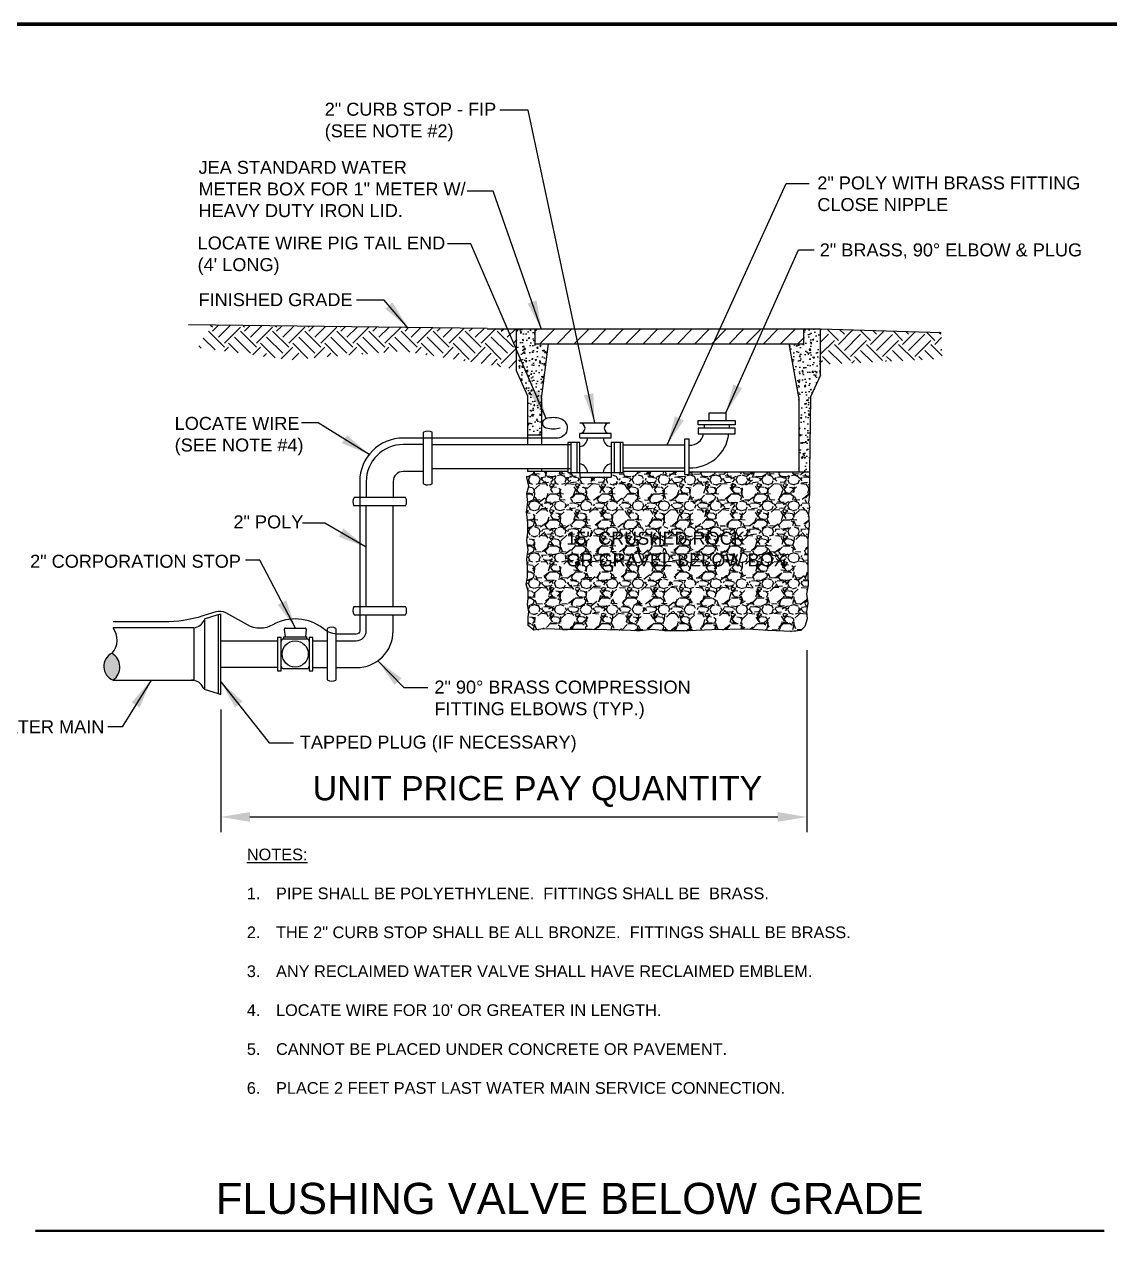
# Paper-space layout 'WS DET' of a CAD drawing. Header units: feet, sheet in inches. Extents: x -12.2 to 22.7, y -7.4 to 15.4.
# Drawn here: x 9.87 to 14.35, y 10.41 to 15.41 of the extents above; entities that cross this region are included whole.
import ezdxf

# ---------------------------------------------------------------- set-up
doc = ezdxf.new("R2010")
doc.units = ezdxf.units.FT
doc.header["$MEASUREMENT"] = 0
doc.layers.add('Border', color=118, linetype='Continuous', lineweight=70)
for name, color, linetype in [('DT-1', 1, 'Continuous'), ('DT-2', 2, 'Continuous'), ('DT-3', 3, 'Continuous'), ('DT-4', 4, 'Continuous'), ('DT-HATCH', 251, 'Continuous'), ('DT-TEXT', 2, 'Continuous'), ('DT-TITLE', 4, 'Continuous'), ('TBLK', 7, 'Continuous')]:
    doc.layers.add(name, color=color, linetype=linetype)
doc.styles.add('1L100', font='arial.ttf', dxfattribs={"height": 0.1})
doc.styles.add('SANSERIF', font='sanss___.ttf')
doc.dimstyles.new('JEA1', dxfattribs={"dimtxt": 0.1, "dimasz": 0.12, "dimexe": 0.0625, "dimexo": 0.0625, "dimgap": 0.05, "dimtad": 1, "dimdec": 1, "dimlfac": 3, "dimdsep": 46, "dimtxsty": '1L100', "dimcen": 0.09, "dimclrd": 256, "dimclre": 256, "dimclrt": 256, "dimadec": 0, "dimazin": 0, "dimtfac": 1, "dimtdec": 1, "dimtofl": 0, "dimtmove": 0, "dimatfit": 3, "dimfxl": 1, "dimtolj": 1, "dimtzin": 0, "dimlwd": -1, "dimlwe": -1, "dimarcsym": 0})
pattern_1 = [(50, (-24.19823982403992, 3.578882680223363), (0.0575687005708516, -0.0050366086904416), [0.0060196462142346, -0.066216108356581]), (355, (-24.19823982403992, 3.578882680223363), (-0.0111364525347134, 0.0603724070667246), [0.0048157169713877, -0.0529728866852648]), (100.4513999999999, (-24.19344243247684, 3.578462963200243), (0.0464322907937871, 0.0553357617241451), [0.0051159119123746, -0.0562750328018836]), (46.1842, (-24.19823982403992, 3.59493507012799), (0.0856588471738021, -0.0132848787731936), [0.009029469321352, -0.0993241625348715]), (96.6356, (-24.19110158750198, 3.5938279924178), (0.0750178508939007, 0.0781845993837886), [0.0076738681093478, -0.084412535718818]), (351.1842000000001, (-24.19823982403992, 3.59493507012799), (0.0750177898615042, 0.0781846579770089), [0.0072235754570816, -0.0794593300278972]), (21, (-24.1902136290876, 3.59092197265183), (0.0479089236871314, -0.0323149770796394), [0.0060196462142346, -0.066216108356581]), (326, (-24.1902136290876, 3.59092197265183), (0.0195289628888933, 0.0582019563122448), [0.0048157169713877, -0.0529728866852648]), (71.4514, (-24.18622122049339, 3.588229055344642), (0.0674379062033979, 0.0258869264466038), [0.0051159119123746, -0.0562750328018837]), (37.50000000000001, (-24.19823982403992, 3.578882680223363), (0.0009759736936849, 0.0267187096927684), [0, -0.0523307910890798, 0, -0.0537755061804961, 0, -0.0531735415590726]), (7.499999999999999, (-24.19823982403992, 3.578882680223363), (0.0211144739352545, 0.0316562529104327), [0, -0.0306600647178351, 0, -0.0511268618462328, 0, -0.0202661422545899]), (327.5, (-24.21613823878357, 3.578882680223363), (0.0428456294263834, -0.0018102979766454), [0, -0.0200654873807821, 0, -0.0626043206280402, 0, -0.083071117756438]), (317.5, (-24.22416443373589, 3.578882680223363), (0.0468076588863453, 0.0080346210389701), [0, -0.0260851335950168, 0, -0.0415756898529805, 0, -0.0589925328994994])]

# ---------------------------------------------------------------- blocks, each defined once
blk = doc.blocks.new('A$Ca8f96253')
at = {"layer": 'Border'}
blk.add_lwpolyline([(32.80263066420471, 11.21233912975516), (32.80263066420469, -11.2123391297552, -0.4142135623731013), (32.60471612263339, -11.4102536713265), (1.497914541571295, -11.41025367132648, -0.4142135623730951), (1.299999999999995, -11.21233912975519), (1.300000000000006, 11.21233912975519, -0.4142135623730963), (1.497914541571306, 11.41025367132648), (32.60471612263341, 11.41025367132645, -0.41421356237309)], format="xyb", close=True, dxfattribs=at)
blk = doc.blocks.new('*D122')
at = {"layer": 'Defpoints', "color": 0, "transparency": 16777216}
for p in [(13.09807535732701, 12.89164936945834), (10.67993311371297, 12.64655664131528), (13.09807535732701, 12.14077531432562)]:
    blk.add_point(p, dxfattribs=at)
at = {"layer": 'DT-TEXT', "transparency": 16777216}
for p, q in [((13.09807535732701, 12.82914936945834), (13.09807535732701, 12.07827531432562)), ((10.67993311371297, 12.58405664131528), (10.67993311371297, 12.07827531432562)), ((10.79993311371297, 12.14077531432562), (12.97807535732701, 12.14077531432562))]:
    blk.add_line(p, q, dxfattribs=at)
for points in [[(10.79993311371297, 12.16077531432562), (10.79993311371297, 12.12077531432562), (10.67993311371297, 12.14077531432562)], [(12.97807535732701, 12.16077531432562), (12.97807535732701, 12.12077531432562), (13.09807535732701, 12.14077531432562)]]:
    blk.add_solid(points, dxfattribs=at)
at = {"layer": 'DT-TEXT', "transparency": 16777216, "insert": (11.98665985004952, 12.24555021200639), "char_height": 0.1, "attachment_point": 5, "style": '1L100'}
blk.add_mtext('\\A1;UNIT PRICE PAY QUANTITY', dxfattribs=at)

psp = doc.layouts.new('WS DET')

# ---------------------------------------------------------------- hatches: boundary and pattern name
at = {"layer": 'DT-HATCH'}
h = psp.add_hatch(dxfattribs=at)
h.set_pattern_fill('EARTH', color=256, scale=0.3745557644412661, angle=45, style=0)
h.set_pattern_definition([(45, (-24.39745679841414, 3.103243520850918), (0, 0.1324254604844652), [0.0936389411103165, -0.0936389411103165]), (45, (-24.42228657225498, 3.128073294691754), (0, 0.1324254604844652), [0.0936389411103165, -0.0936389411103165]), (45, (-24.44711634609581, 3.152903068532589), (0, 0.1324254604844652), [0.0936389411103165, -0.0936389411103165]), (135, (-24.44711634609581, 3.16945625109315), (-0.1324254604844651, 0), [0.0936389411103165, -0.0936389411103165]), (135, (-24.42228657225498, 3.194286024933983), (-0.1324254604844651, 0), [0.0936389411103165, -0.0936389411103165]), (135, (-24.39745679841414, 3.219115798774828), (-0.1324254604844651, 0), [0.0936389411103165, -0.0936389411103165])])
h.paths.add_polyline_path([(10.96605704355223, 14.02610747772812), (11.429938160685, 14.06298286348042), (11.89943061364431, 13.98770336501079), (11.89943061364431, 14.12201936699847), (11.89909066359811, 14.15429333788568), (10.6374745855832, 14.16834110020618), (10.58476081439823, 14.07703062580092)])
h = psp.add_hatch(dxfattribs=at)
h.set_pattern_fill('AR-CONC', color=256, scale=0.0080261949523128, style=0)
h.set_pattern_definition(pattern_1)
h.paths.add_polyline_path([(12.03229922000477, 14.09293069005264), (11.97566669926096, 14.09293069005264), (11.97566669926096, 14.15391955854595), (11.89943061364431, 14.15391955854595), (11.89943061364431, 13.98293290937716), (11.94626135195168, 13.87784930146797), (11.94626135195169, 13.71610660971896), (12.00398295963286, 13.71610660971896), (12.00398295963288, 13.8685787809522)])
h = psp.add_hatch(dxfattribs=at)
h.set_pattern_fill('ANSI31', color=256, scale=0.4013097476156423, style=0)
h.set_pattern_definition([(45, (-24.19823982403992, 3.578882680223363), (-0.0354711054869103, 0.0354711054869103), [])])
h.paths.add_polyline_path([(13.08544628845196, 14.15391955854595), (11.97566669926096, 14.15391955854595), (11.97566669926096, 14.09293069005264), (13.08544628845196, 14.09293069005264)])
h = psp.add_hatch(dxfattribs=at)
h.set_pattern_fill('AR-CONC', color=256, scale=0.0080261949523128, style=0)
h.set_pattern_definition(pattern_1)
h.paths.add_polyline_path([(13.15514785244433, 14.15391955854595), (13.08544628845196, 14.15391955854595), (13.08544628845196, 14.09293069005264), (13.02515443559858, 14.09293069005264), (13.06475363664174, 13.87293512870178), (13.06475363664174, 13.56472352542296), (13.10957011047964, 13.56472352542296), (13.11267346188648, 13.87402421563915), (13.15514785244434, 13.96332934450436)])
h = psp.add_hatch(dxfattribs=at)
h.set_pattern_fill('EARTH', color=256, scale=0.3745557644412661, angle=45, style=0)
h.set_pattern_definition([(45, (-24.19823982403992, 3.578882680223363), (0, 0.1324254604844652), [0.0936389411103165, -0.0936389411103165]), (45, (-24.22306959788075, 3.603712454064199), (0, 0.1324254604844652), [0.0936389411103165, -0.0936389411103165]), (45, (-24.24789937172159, 3.628542227905034), (0, 0.1324254604844652), [0.0936389411103165, -0.0936389411103165]), (135, (-24.24789937172159, 3.645095410465595), (-0.1324254604844651, 0), [0.0936389411103165, -0.0936389411103165]), (135, (-24.22306959788075, 3.66992518430643), (-0.1324254604844651, 0), [0.0936389411103165, -0.0936389411103165]), (135, (-24.19823982403992, 3.694754958147273), (-0.1324254604844651, 0), [0.0936389411103165, -0.0936389411103165])])
h.paths.add_polyline_path([(13.65264222712557, 14.13867234142265), (13.15514785244434, 14.15391955854595), (13.15514785244433, 14.006489431087), (13.65768228507238, 14.03024078868214)])
h = psp.add_hatch(dxfattribs=at)
h.set_pattern_fill('GRAVEL', color=256, scale=0.1070159326975046, style=0)
h.set_pattern_definition([(228.0128, (-24.12118835249771, 3.685898612920871), (-0.8561272723927936, -0.9631435378508921), [0.0143974955213915, -1.425354625000141]), (184.9697, (-24.13081978644049, 3.675197019651115), (1.284191304899195, 0.1070150024087563), [0.0247065543500075, -2.445948131539212]), (132.5104, (-24.15543345096092, 3.673056700997168), (1.070158333690273, -1.177176187914966), [0.0174209096519614, -1.72467219586283]), (267.2737, (-24.19716966471294, 3.646302717822786), (0.1070155065308656, 2.140318685516952), [0.022498815658458, -2.227382322123608]), (292.8337, (-24.19823982403992, 3.623829371956318), (-0.5350807235271173, 1.284190808373107), [0.0220618696052541, -2.184128087366267]), (357.2737, (-24.18967854942412, 3.603496344743787), (-2.140318685516952, 0.1070155065308658), [0.022498815658458, -2.227382322123608]), (37.6942, (-24.16720520355764, 3.602426185416813), (-1.391207911165718, -1.070158300174351), [0.0297535327519545, -2.945597388092977]), (72.2553, (-24.14366169836419, 3.620618893975393), (0.7491126806634899, 2.354350116027647), [0.0280903981419026, -2.78095037919175]), (121.4296, (-24.13510042374839, 3.647372877149766), (-0.8561283427681003, 1.391206593893182), [0.0225750110025386, -2.234928550617773]), (175.2364, (-24.14687217634512, 3.666635745035318), (1.177175360943823, -0.1070150265573519), [0.0257728611034054, -1.262869658987198]), (222.3974, (-24.17255600019251, 3.668776063689264), (-1.284191979052013, -1.177174412321906), [0.0333298982067724, -3.299662383836921]), (138.8141, (-24.09122389134241, 3.645232558495814), (-0.7491118442376945, 0.642095308669897), [0.0113759006616775, -1.126218981223037]), (171.4692, (-24.09978516595822, 3.652723673784636), (1.391206941515451, -0.2140327118952951), [0.0216425811809452, -2.14262067367834]), (225, (-24.12118835249771, 3.655934151765563), (0, -0.1070159658134729), [0.0151343002180138, -0.1362090230099223]), (203.1986, (-24.12867946778654, 3.668776063689264), (0.535079634664609, 0.2140320072194636), [0.0081501194023766, -0.806858931405096]), (291.8014, (-24.13617058307537, 3.665565585708339), (-0.107015923119648, 0.321047827309016), [0.0115259369993194, -0.5647725182056381]), (30.9638, (-24.13188994576747, 3.65486399243859), (0.3210475864458193, 0.2140321311734371), [0.0187201900908417, -0.605284576703536]), (161.5651, (-24.11583755586284, 3.664495426381366), (0.2140319119033804, -0.1070157618168934), [0.0135365523428401, -0.3248775772759594]), (16.38950000000001, (-24.19823982403992, 3.665565585708339), (1.070159562240152, 0.3210470179268844), [0.0189632232739978, -1.877363919842755]), (70.3462, (-24.18004711548134, 3.670916382343216), (-0.4280632221830731, -1.177175488216442), [0.0159090955707437, -1.574997144009715]), (293.1986, (-24.11583755586284, 3.685898612920871), (-0.2140320072194636, 0.535079634664609), [0.0163001317888204, -0.7987089190186524]), (343.6105, (-24.10941659990099, 3.670916382343216), (-1.070159562240152, 0.3210470179268847), [0.0189632232739978, -1.877363919842751]), (339.4440000000001, (-24.19823982403992, 3.599215707435888), (-0.5350798608829508, 0.2140314369483309), [0.0182868825793496, -0.8960576744518606]), (294.7751, (-24.18111727480832, 3.592794751474038), (-0.5350788276123098, 1.177175625863855), [0.0153223272117633, -1.51691264129915]), (66.8014, (-24.11476739653587, 3.578882680223363), (0.2140320072194637, 0.535079634664609), [0.0163001317888204, -0.7987089190186524]), (17.354, (-24.10834644057401, 3.593864910801018), (-1.39120734114309, -0.4280631424441503), [0.0179391878140154, -1.775974777870552]), (69.444, (-24.16720520355764, 3.578882680223363), (-0.2140314369483312, -0.5350798608829507), [0.0091434412896748, -0.9052011157415352]), (101.3098999999999, (-24.12118835249771, 3.578882680223363), (-0.1070156793010703, 0.4280638112907154), [0.0054567424082457, -0.5402195317190496]), (165.9638, (-24.12225851182469, 3.584233476858242), (0.3210478565221151, -0.1070157248042064), [0.0220618696052541, -0.4191760575794907]), (186.0089999999999, (-24.14366169836419, 3.589584273493112), (1.070159300318023, 0.1070158596571873), [0.0204453939418583, -2.024091110813784]), (303.6901, (-24.13188994576747, 3.645232558495814), (-0.1070160755110363, 0.2140318180694774), [0.0154340518454995, -0.3704173513079209]), (353.1572, (-24.12332867115166, 3.632390646572114), (1.819270787953673, -0.2140327213003871), [0.0269459697576355, -2.667646404320805]), (60.94540000000001, (-24.09657468797729, 3.629180168591188), (-0.4280637337007748, -0.749111570037616), [0.0110179323668043, -1.090778514791602]), (90, (-24.09122389134241, 3.638811602533964), (-0.1070159326975046, 0.1070159326975046), [0.0064209559618503, -0.1005949767356543]), (120.2563999999999, (-24.14580201701814, 3.592794751474038), (0.4280631835964396, -0.7491117916981173), [0.0148670814340681, -1.471845770673783]), (48.01279999999999, (-24.15329313230696, 3.605636663397739), (0.8561272723927935, 0.9631435378508925), [0.028794991042783, -1.410957129478749]), (0, (-24.13403026442141, 3.627039849937244), (0.1070159326975046, 0.1070159326975046), [0.0278241425013512, -0.0791917901961534]), (325.3048, (-24.10620612192007, 3.627039849937244), (-1.070158712595241, 0.7491124502463133), [0.0169207171825333, -1.675149716879598]), (254.0546, (-24.09229405066939, 3.617408415994468), (-0.1070159208504536, -0.4280637443438165), [0.0155817338326221, -0.7635060279578085]), (207.6459999999999, (-24.09657468797729, 3.602426185416813), (-2.033302272554001, -1.070160152407039), [0.0253697320849339, -2.511607650029834]), (175.4261, (-24.11904803384377, 3.590654432820093), (-1.391207184815853, 0.107015376338909), [0.0268394889046014, -2.657106512125352])])
h.paths.add_polyline_path([(12.09260174109746, 13.33057135296778), (13.02081531013915, 13.33057135296778), (13.02081531013915, 13.15831901382144), (12.09260174109746, 13.15831901382144)], flags=24)
edge = h.paths.add_edge_path()
edge.add_line((12.16090062444512, 13.54271287588051), (12.16090062444512, 13.56221526067632))
edge.add_line((12.16090062444512, 13.56221526067632), (12.11140982217796, 13.56221526067632))
edge.add_line((12.11140982217796, 13.56221526067632), (12.11140982217796, 13.56581261236043))
edge.add_line((12.11140982217796, 13.56581261236043), (11.96330750095674, 13.56581261236043))
edge.add_arc((11.99996623845051, 13.51571461324052), 0.0620779554306997, 126.1944474741219, 134.9999999994988)
edge.add_line((11.95607049520366, 13.55961035648815), (11.94325637930425, 13.54679624058873))
edge.add_line((11.94325637930425, 13.54679624058873), (11.94299409113954, 13.54076361280054))
edge.add_line((11.94299409113954, 13.54076361280054), (11.95061769970121, 13.504823743867))
edge.add_line((11.95061769970121, 13.504823743867), (11.94299409113954, 13.47541839655773))
edge.add_line((11.94299409113954, 13.47541839655773), (11.94735043888907, 13.43838944068684))
edge.add_line((11.94735043888907, 13.43838944068684), (11.94081591726479, 13.39809322400364))
edge.add_line((11.94081591726479, 13.39809322400364), (11.94735043888907, 13.35561883344586))
edge.add_line((11.94735043888907, 13.35561883344586), (11.94735043888907, 13.3142335298254))
edge.add_line((11.94735043888907, 13.3142335298254), (11.94299409113954, 13.28156092170402))
edge.add_line((11.94299409113954, 13.28156092170402), (11.94843952582644, 13.24235379195829))
edge.add_line((11.94843952582644, 13.2423537919583), (11.94299409113954, 13.20532483608739))
edge.add_line((11.94299409113954, 13.2053248360874), (11.94626135195168, 13.17265222796589))
edge.add_line((11.94626135195168, 13.17265222796589), (11.94626135195168, 13.130177837408))
edge.add_line((11.94626135195168, 13.13017783740801), (11.93972683032741, 13.10077249009874))
edge.add_line((11.93972683032741, 13.10077249009874), (11.94843952582644, 13.07245622972685))
edge.add_line((11.94843952582644, 13.07245622972685), (11.94843952582645, 13.04196179548022))
edge.add_line((11.94843952582645, 13.04196179548022), (11.94517226501431, 13.01582370898302))
edge.add_line((11.94517226501431, 13.01582370898302), (11.9517067866386, 12.98750744861111))
edge.add_line((11.9517067866386, 12.98750744861111), (11.94843952582644, 12.96572570986355))
edge.add_line((11.94843952582644, 12.96572570986354), (11.94843952582645, 12.93087492786742))
edge.add_line((11.94843952582645, 12.93087492786742), (11.97131035151145, 12.9112713629945))
edge.add_line((11.97131035151145, 12.9112713629945), (12.01051748125715, 12.91671679768147))
edge.add_line((12.01051748125715, 12.91671679768147), (12.10417895787184, 12.91344953686931))
edge.add_line((12.10417895787184, 12.91344953686931), (12.21308765160995, 12.91453862380666))
edge.add_line((12.21308765160995, 12.91453862380666), (12.33288721472162, 12.91127136299451))
edge.add_line((12.33288721472162, 12.91127136299451), (12.41239056115065, 12.90800410218235))
edge.add_line((12.41239056115065, 12.90800410218235), (12.45922129945802, 12.91344953686931))
edge.add_line((12.45922129945802, 12.91344953686931), (12.51694290713921, 12.90800410218235))
edge.add_line((12.5169429071392, 12.90800410218235), (12.60842620987919, 12.9090931891197))
edge.add_line((12.60842620987919, 12.9090931891197), (12.70753312118085, 12.91236044993186))
edge.add_line((12.70753312118085, 12.91236044993185), (12.85455985772726, 12.91562771074399))
edge.add_line((12.85455985772726, 12.915627710744), (12.93841955190555, 12.91018227605716))
edge.add_line((12.93841955190555, 12.91018227605716), (13.03534828933245, 12.90582592830755))
edge.add_line((13.03534828933245, 12.90582592830754), (13.07346633214077, 12.91018227605716))
edge.add_line((13.07346633214077, 12.91018227605716), (13.08980263620149, 12.9265185801178))
edge.add_line((13.08980263620149, 12.9265185801178), (13.09960441863792, 12.95810210130186))
edge.add_line((13.09960441863792, 12.95810210130186), (13.09633715782577, 12.98859653554857))
edge.add_line((13.09633715782577, 12.98859653554857), (13.10178259251268, 13.02235823060735))
edge.add_line((13.10178259251268, 13.02235823060736), (13.09742624476315, 13.06156536035305))
edge.add_line((13.09742624476315, 13.06156536035306), (13.10396076638744, 13.09750522928659))
edge.add_line((13.10396076638745, 13.09750522928659), (13.10178259251268, 13.13889053290715))
edge.add_line((13.10178259251268, 13.13889053290715), (13.10178259251268, 13.28591726945345))
edge.add_line((13.10178259251268, 13.28591726945346), (13.10722802719959, 13.34472796407201))
edge.add_line((13.10722802719959, 13.34472796407201), (13.10504985332482, 13.39264778931679))
edge.add_line((13.10504985332482, 13.39264778931679), (13.10940620107434, 13.41878587581393))
edge.add_line((13.10940620107434, 13.41878587581393), (13.10504985332482, 13.43838944068684))
edge.add_line((13.10504985332482, 13.43838944068684), (13.10940620107435, 13.47215113574558))
edge.add_line((13.10940620107435, 13.47215113574558), (13.10957011047963, 13.56472352542295))
edge.add_line((13.10957011047963, 13.56472352542296), (12.61278255762872, 13.56472352542296))
edge.add_line((12.61278255762872, 13.56472352542296), (12.61278255762872, 13.55274356911182))
edge.add_line((12.61278255762872, 13.55274356911182), (12.59317899275586, 13.55274356911182))
edge.add_line((12.59317899275586, 13.55274356911182), (12.59317899275587, 13.56581261236043))
edge.add_line((12.59317899275587, 13.56581261236043), (12.34008287175376, 13.56581261236043))
edge.add_line((12.34008287175376, 13.56581261236043), (12.34008287175376, 13.56221526067632))
edge.add_line((12.34008287175376, 13.56221526067632), (12.29059206948661, 13.56221526067632))
edge.add_line((12.29059206948661, 13.56221526067632), (12.29059206948661, 13.54271287588052))
edge.add_line((12.29059206948661, 13.54271287588051), (12.16090062444512, 13.54271287588051))
psp.add_hatch(color=256, dxfattribs=at).paths.add_polyline_path([(10.230991430295, 12.8162021357603, 0.6404325741531675), (10.23568036441015, 12.70457630453654, 0.5358696788728543)])

# ---------------------------------------------------------------- linework, layer by layer
at = {"layer": 'DT-1'}
for p, q in [((12.1609006244451, 13.76678792952803), (12.28462763011299, 13.76678792952803)), ((12.64981151349966, 13.7585810002767), (12.64981151349966, 13.77600639127481)), ((12.64981151349966, 13.77600639127481), (12.80228368473297, 13.77600639127481)), ((12.80228368473297, 13.7585810002767), (12.64981151349966, 13.7585810002767)), ((12.67486051305942, 13.7585810002767), (12.67486051305942, 13.74442287009087)), ((12.77723468517321, 13.7585810002767), (12.77723468517321, 13.74442287009087)), ((12.80228368473297, 13.77600639127481), (12.80228368473297, 13.7585810002767)), ((11.51711908866863, 13.51487795931117), (11.51711908866863, 13.72783413302225)), ((11.55190184414264, 13.51529855216678), (11.55190184414264, 13.72741354016683)), ((12.29059206948661, 13.72224620748762), (12.16090062444512, 13.72224620748762)), ((12.16090062444512, 13.70492442669415), (12.16090062444512, 13.72224620748762)), ((12.16090062444512, 13.70492442669415), (12.29059206948661, 13.70492442669415)), ((12.29059206948661, 13.70492442669415), (12.29059206948661, 13.72224620748762)), ((12.64981151349966, 13.74442287009087), (12.64981151349966, 13.7215520444058)), ((12.80228368473297, 13.74442287009087), (12.64981151349966, 13.74442287009087)), ((12.64981151349966, 13.7215520444058), (12.80228368473297, 13.7215520444058)), ((12.80228368473297, 13.7215520444058), (12.80228368473297, 13.74442287009087)), ((12.16090062444512, 13.68594226634419), (12.11140982217796, 13.68594226634419)), ((12.11140982217796, 13.68594226634419), (12.11140982217796, 13.56221526067632)), ((12.12378252274475, 13.68594226634419), (12.12378252274475, 13.56221526067632)), ((12.14852792387833, 13.68594226634419), (12.14852792387833, 13.56221526067632)), ((12.16090062444512, 13.56221526067632), (12.16090062444512, 13.68594226634419)), ((12.29059206948661, 13.68594226634419), (12.29059206948661, 13.56221526067632)), ((12.34008287175376, 13.68594226634419), (12.29059206948661, 13.68594226634419)), ((12.30296477005339, 13.68594226634419), (12.30296477005339, 13.56221526067632)), ((12.32771017118696, 13.68594226634419), (12.32771017118696, 13.56221526067632)), ((12.34008287175376, 13.56221526067632), (12.34008287175376, 13.68594226634419)), ((12.59317899275586, 13.6997703056582), (12.59317899275586, 13.55274356911182)), ((12.61278255762872, 13.6997703056582), (12.59317899275586, 13.6997703056582)), ((12.61278255762872, 13.55274356911182), (12.61278255762872, 13.6997703056582)), ((12.11140982217796, 13.56221526067632), (12.16090062444511, 13.56221526067632)), ((12.16090062444511, 13.56221526067632), (12.16090062444512, 13.54271287588051)), ((12.29059206948661, 13.56003465667398), (12.16090062444512, 13.56003465667398)), ((12.29059206948661, 13.56221526067632), (12.34008287175376, 13.56221526067632)), ((12.29059206948661, 13.56221526067632), (12.29059206948661, 13.54271287588051)), ((12.16090062444512, 13.54271287588051), (12.29059206948661, 13.54271287588051)), ((12.59317899275586, 13.55274356911182), (12.61278255762872, 13.55274356911182)), ((11.44183618044127, 13.45910443741356), (11.22972119244132, 13.45910443741356)), ((11.44225677329684, 13.42432168193957), (11.22930059958575, 13.42432168193957)), ((11.22930059958575, 13.00919881592003), (11.44225677329684, 13.00919881592003)), ((11.22972119244132, 12.97441606044603), (11.44183618044127, 12.97441606044603)), ((10.94215244890156, 12.91469760707108), (10.94510654234268, 12.88392497006699)), ((10.94641349738435, 12.91938729399578), (11.02787095606792, 12.91938729399578)), ((11.03213200455071, 12.91469760707108), (11.0291779111096, 12.88392497006699)), ((11.11965552873995, 12.91822194569281), (11.11965552873995, 12.70610695769276)), ((11.15443828421396, 12.91864253854843), (11.15443828421396, 12.70568636483735)), ((10.91380693531472, 12.88078365213411), (10.91380693531472, 12.74354525125165)), ((10.92905415243805, 12.88078365213411), (10.91380693531472, 12.88078365213411)), ((10.92905415243805, 12.74354525125165), (10.92905415243805, 12.88078365213411)), ((10.93975574570781, 12.87471803813051), (10.93975574570781, 12.88392497006699)), ((10.93975574570781, 12.88392497006699), (11.03452870774447, 12.88392497006699)), ((11.03452870774447, 12.87471803813051), (10.93975574570781, 12.87471803813051)), ((11.03452870774447, 12.87471803813051), (11.03452870774447, 12.88392497006699)), ((11.04523030101423, 12.88078365213411), (11.04523030101423, 12.74354525125165)), ((11.06047751813755, 12.88078365213411), (11.04523030101423, 12.88078365213411)), ((11.06047751813755, 12.74354525125165), (11.06047751813755, 12.88078365213411)), ((10.91380693531472, 12.74354525125165), (10.92905415243805, 12.74354525125165)), ((11.03452870774447, 12.75165121420655), (10.93975574570781, 12.75165121420655)), ((11.04523030101423, 12.74354525125165), (11.06047751813755, 12.74354525125165))]:
    psp.add_line(p, q, dxfattribs=at)
psp.add_lwpolyline([(12.69555316486965, 13.77709547821228), (12.69555316486965, 13.80758991245887), (12.76416564192464, 13.80758991245887), (12.76416564192464, 13.77600639127481)], dxfattribs=at)
psp.add_circle((10.98714222672614, 12.81318462616859), 0.0539948597321857, dxfattribs=at)
for centre, radius, start, end in [((12.1609006244451, 13.74451706850788), 0.0222708610202203, 270, 90), ((12.28462763011299, 13.74451706850788), 0.0222708610202203, 90, 270), ((11.53417141448598, 13.69958446346063), 0.0329973581688966, 57.49801933787804, 121.1164077956501), ((12.15789584495971, 13.70389299273962), 0.0354002607780019, 274.8691331297104, 0.819404414275416), ((12.29359684897201, 13.70389299273962), 0.0354002607780019, 179.1805955857246, 265.1308668702888), ((12.15789584495971, 13.56158631507437), 0.0354002607780019, 359.1805955857246, 85.13086687028961), ((12.29359684897201, 13.56158631507437), 0.0354002607780019, 94.86913312971038, 180.8194044142753), ((11.53417141448598, 13.54312762887298), 0.0329973581688966, 238.8835922043498, 302.501980662122), ((11.25755026914746, 13.44137400775679), 0.0329973581688966, 147.4980193379339, 211.1164077955788), ((11.41400710373511, 13.44137400775679), 0.0329973581688966, 328.8835922044222, 32.50198066206536), ((11.25755026914748, 12.99214649010281), 0.0329973581688966, 148.8835922044222, 212.5019806620652), ((11.41400710373513, 12.99214649010281), 0.0329973581688966, 327.4980193379339, 31.11640779557899), ((10.94641349738435, 12.91510665668786), 0.0042806373079002, 90, 185.4834433846918), ((11.02787095606792, 12.91510665668786), 0.0042806373079002, 354.5165566153079, 90), ((11.13738595839661, 12.89039286898662), 0.0329973581688966, 58.88359220434988, 122.501980662122), ((10.93975574570781, 12.86401644486077), 0.0107015932697505, 90, 180), ((11.03452870774447, 12.86401644486077), 0.0107015932697505, 0, 90), ((10.93975574570781, 12.76235280747629), 0.0107015932697505, 180, 270), ((11.03452870774447, 12.76235280747629), 0.0107015932697505, 270, 0), ((11.13738595839661, 12.73393603439896), 0.0329973581688966, 237.498019337878, 301.11640779565)]:
    psp.add_arc(centre, radius, start, end, dxfattribs=at)
at = {"layer": 'DT-2'}
for p, q in [((11.89943061364431, 14.15391955854595), (11.89943061364431, 13.98293290937715)), ((11.89943061364431, 14.15391955854595), (13.15514785244433, 14.15391955854595)), ((11.97566669926096, 14.15391955854595), (11.97566669926096, 14.09293069005264)), ((13.08544628845196, 14.09293069005264), (13.08544628845196, 14.15391955854595)), ((13.15514785244433, 13.96332934450436), (13.15514785244433, 14.15391955854595)), ((11.97566669926096, 14.09293069005264), (13.08544628845196, 14.09293069005264)), ((12.00398295963287, 13.86748969401484), (12.03229922000476, 14.09293069005264)), ((13.06475363664174, 13.8729351287018), (13.02515443559858, 14.09293069005264)), ((11.89943061364431, 13.98293290937715), (11.94626135195168, 13.87784930146797)), ((13.15514785244433, 13.96332934450436), (13.11267346188648, 13.87402421563914)), ((11.94626135195168, 13.87784930146797), (11.94626135195168, 13.67689947997313)), ((12.00398295963287, 13.86857878095218), (12.00398295963287, 13.67689947997313)), ((13.06475363664174, 13.8729351287018), (13.06475363664174, 13.56472352542296)), ((13.11267346188648, 13.87402421563914), (13.10957011047964, 13.56472352542296)), ((12.00398295963287, 13.71610660971896), (11.94626135195168, 13.71610660971896)), ((11.94626135195168, 13.57779256867157), (11.94626135195168, 13.56581261236043)), ((12.11140982217796, 13.56581261236043), (11.94626135195168, 13.56581261236043)), ((12.00398295963287, 13.57766248246487), (12.00398295963287, 13.56581261236043)), ((12.59317899275586, 13.56581261236043), (12.34008287175376, 13.56581261236043))]:
    psp.add_line(p, q, dxfattribs=at)
at = {"layer": 'DT-3'}
for p, q in [((11.77963105053243, 14.15500864548341), (10.54678463741741, 14.17025586260671)), ((11.77963105053243, 14.15391955854595), (11.89943061364431, 14.15391955854595)), ((13.15514785244433, 14.15391955854595), (13.65264222712557, 14.13867234142265)), ((11.51711908866863, 13.67689947997313), (11.43246540454876, 13.67689947997313)), ((11.55190184414264, 13.67689947997313), (12.12378252274475, 13.67689947997313)), ((12.34008287175376, 13.67581039303578), (12.59317899275586, 13.67581039303578)), ((11.51711908866863, 13.5658126123603), (11.43246540454876, 13.5658126123603)), ((11.55190184414264, 13.57779256867157), (12.12378252274475, 13.57779256867157)), ((12.59317899275586, 13.57888165560891), (12.34008287175376, 13.57888165560891)), ((11.28023525263486, 13.52466932805928), (11.28023525263487, 13.45910443741356)), ((11.39132212024772, 13.52466932805928), (11.39132212024772, 13.45910443741356)), ((11.28023525263487, 13.00919881592003), (11.28023525263488, 13.42432168193957)), ((11.39132212024772, 13.00919881592003), (11.39132212024771, 13.42432168193957)), ((10.61241932378278, 12.95813460006846), (10.66938408403638, 12.97606795051864)), ((10.61241932378278, 12.95813460006846), (10.61241932378278, 12.81289465036849)), ((10.66938408403638, 12.97606795051864), (10.67993311371297, 12.97923265942163)), ((10.66938408403638, 12.97606795051864), (10.66938408403638, 12.81289465036849)), ((10.67993311371297, 12.81289465036849), (10.67993311371297, 12.97923265942163)), ((11.28023525263487, 12.90885116980031), (11.28023525263487, 12.97441606044603)), ((11.39132212024772, 12.90885116980031), (11.39132212024772, 12.97441606044603)), ((10.56908411918063, 12.92120244822539), (10.23568036441015, 12.92120244822539)), ((10.56908411918025, 12.92120244822539), (10.55861927243216, 12.92120244822539)), ((10.56916830210875, 12.92121299620038), (10.56916830210875, 12.81289465036849)), ((10.67993311371297, 12.86770788549931), (10.91380693531472, 12.8677078854993)), ((11.06047751813755, 12.8677078854993), (11.11965552873995, 12.8677078854993)), ((11.15443828421396, 12.8677078854993), (11.23909196833383, 12.8677078854993)), ((10.56916830210875, 12.81289465036849), (10.56916830210875, 12.70457630453654)), ((10.61241932378278, 12.81289465036849), (10.61241932378278, 12.66765470066846)), ((10.66938408403638, 12.81289465036849), (10.66938408403638, 12.64972135021827)), ((10.67993311371297, 12.64655664131528), (10.67993311371297, 12.81289465036849)), ((10.91380693531472, 12.75662101788648), (10.67993311371298, 12.75662101788648)), ((11.06047751813755, 12.75662101788647), (11.11965552873995, 12.75662101788647)), ((11.15443828421396, 12.75662101788647), (11.23909196833383, 12.75662101788647)), ((10.23568036441015, 12.70457630453654), (10.56916830210875, 12.70457630453654)), ((10.56916830210875, 12.70457630453654), (10.55861927243216, 12.70457630453654)), ((10.61136442081513, 12.66765470066846), (10.66938408403638, 12.64972135021827)), ((10.66938408403638, 12.64972135021827), (10.67993311371297, 12.64655664131528))]:
    psp.add_line(p, q, dxfattribs=at)
for centre, radius, start, end in [((12.619317079253, 13.7389774354039), 0.1579176059202107, 267.628463053165, 353.6999999999786), ((12.61822799231561, 13.72917565296745), 0.0544543468690382, 264.2608295227449, 351.9521537526168), ((11.43246540454876, 13.52466932805928), 0.1522301519138905, 90, 180), ((11.43246540454876, 13.52466932805928), 0.0411432843010515, 90, 180), ((10.16974265437454, 12.8714663880146), 0.0825921139699918, 318.1143781499544, 37.02683261038519), ((10.5628388843028, 12.97357656128958), 0.0527451483829602, 276.8000000000005, 337.7000000000204), ((11.23909196833383, 12.90885116980031), 0.0411432843010515, 270, 0), ((11.23909196833383, 12.90885116980031), 0.1522301519138905, 270, 0), ((10.25903808126275, 12.76146886135376), 0.0615007801395004, 116.8814437074347, 247.67898667498), ((10.19621317318068, 12.75882984983145), 0.0670902851433124, 306.0343266090774, 58.69201132470966), ((10.55861927243216, 12.65183115615356), 0.0538000513506194, 17.49999999999387, 78.7000000000003)]:
    psp.add_arc(centre, radius, start, end, dxfattribs=at)
at = {"layer": 'DT-4'}
psp.add_lwpolyline([(12.08092272654677, 13.74491234363012, -0.1593963188905108), (12.0227310078229, 13.74491234363012, -0.7250356650380883), (12.0227310078229, 13.78463207122198, -0.1593963188905085), (12.08092272654677, 13.78463207122198, -0.9114712332806808), (12.06255823499258, 13.70386336716908), (11.55190184409751, 13.70365346314749), (11.43246540454876, 13.70365346314755, 0.4142135623730951), (11.25348126946049, 13.52466932805928), (11.2534812694605, 12.90885116980031, -0.4142135623730951), (11.23909196833383, 12.89446186867367), (11.22139268846204, 12.89446186867367), (11.16899104838682, 12.89446186867367, -0.1688345527495596), (11.1026171414761, 12.9175319001459, 0.305643343209431), (10.89504005935387, 12.933291585408, -0.2621723036727861), (10.79003245565606, 12.93280098473865), (10.70111926741397, 12.98231745879924, 0.2061280897766161), (10.65901751361769, 12.98660848121216), (10.60594792741712, 12.96990138926014, -0.0763961941028378), (10.4452710623477, 12.94520706187603), (10.23568036441015, 12.94520706187603)], format="xyb", dxfattribs=at)
at = {"layer": 'DT-HATCH', "flags": 128}
psp.add_lwpolyline([(12.61278255762872, 13.56472352542296), (13.10957011047964, 13.56472352542296), (13.10940620107435, 13.47215113574559), (13.10504985332482, 13.43838944068684), (13.10940620107435, 13.41878587581393), (13.10504985332482, 13.39264778931682), (13.10722802719958, 13.344727964072), (13.10178259251268, 13.2859172694535), (13.10178259251268, 13.24453196583298), (13.10178259251268, 13.19334487977612), (13.10178259251268, 13.13889053290712), (13.10396076638745, 13.0975052292866), (13.09742624476316, 13.06156536035304), (13.10178259251268, 13.02235823060733), (13.09633715782577, 12.98859653554858), (13.09960441863792, 12.95810210130186), (13.08980263620149, 12.9265185801178), (13.07346633214077, 12.91018227605716), (13.03534828933245, 12.90582592830754), (12.93841955190557, 12.91018227605716), (12.85455985772725, 12.915627710744), (12.70753312118084, 12.91236044993185), (12.60842620987919, 12.9090931891197), (12.5169429071392, 12.90800410218235), (12.45922129945803, 12.91344953686931), (12.41239056115065, 12.90800410218235), (12.33288721472186, 12.9112713629945), (12.21308765160997, 12.91453862380666), (12.1041789578719, 12.91344953686931), (12.01051748125715, 12.91671679768147), (11.97131035151145, 12.9112713629945), (11.94843952582644, 12.93087492786742), (11.94843952582644, 12.96572570986351), (11.9517067866386, 12.98750744861112), (11.94517226501431, 13.01582370898302), (11.94843952582644, 13.04196179548025), (11.94843952582644, 13.07245622972684), (11.93972683032741, 13.10077249009875), (11.94626135195168, 13.130177837408), (11.94626135195168, 13.17265222796586), (11.94299409113954, 13.20532483608739), (11.94843952582644, 13.24235379195829), (11.94299409113954, 13.281560921704), (11.94735043888907, 13.3142335298254), (11.94735043888907, 13.35561883344592), (11.94081591726478, 13.39809322400367), (11.94735043888907, 13.43838944068684), (11.94299409113954, 13.47541839655774), (11.95061769970121, 13.50482374386699), (11.94299409113954, 13.54076361280055), (11.94325637930423, 13.54679624058866)], dxfattribs=at)
at = {"layer": 'DT-TITLE', "const_width": 0.0107015932697505, "flags": 128}
psp.add_lwpolyline([(14.32515623657401, 10.43357603335867), (9.914836271684417, 10.43357603335867)], dxfattribs=at)

# ---------------------------------------------------------------- block references
at = {"layer": 'TBLK'}
psp.add_blockref('A$Ca8f96253', (-12.17702102261789, 4.000454830248616), dxfattribs=at)

# ---------------------------------------------------------------- texts
at = {"layer": 'DT-TEXT', "attachment_point": 1, "style": '1L100'}
for s, insert, char_height, width in [('2" CURB STOP - FIP (SEE NOTE #2)', (11.10893119380394, 15.08688296731436), 0.0535079663487523, 0.8128431402921059), ('JEA STANDARD WATER METER BOX FOR 1" METER W/ HEAVY DUTY IRON LID.', (10.58829007507597, 14.84718327370633), 0.0535079663487523, 1.131917122205676), ('2" POLY WITH BRASS FITTING CLOSE NIPPLE', (13.14137877334541, 14.78291994421012), 0.0535079663487523, 1.131917122205676), ("LOCATE WIRE PIG TAIL END  (4' LONG)", (10.58446508210469, 14.53515797969782), 0.0535079663487523, 1.131917122205676), ('2" BRASS, 90° ELBOW & PLUG', (13.15157921643261, 14.50661818987095), 0.0535079663487523, 1.131917122205676), ('FINISHED GRADE', (10.58829007507597, 14.30138716793358), 0.0535079663487523, 1.131917122205676), ('LOCATE WIRE\\P(SEE NOTE #4)', (10.48974827663776, 13.79104297170562), 0.0535079663487523, 1.558018965031984), ('2" POLY', (10.73224433788081, 13.38463525624257), 0.0535079663487523, 1.131917122205676), ('15" CRUSHED ROCK\\POR GRAVEL BELOW BOX', (12.10597873268466, 13.3171943613806), 0.0535079663487523, 1.131917122205676), ('2" CORPORATION STOP', (9.89339703926212, 13.22222404235129), 0.0535079663487523, 1.131917122205676), ('2" 90%%D BRASS COMPRESSION FITTING ELBOWS (TYP.)', (11.56142416072943, 12.70328122990915), 0.0535079663487523, 1.29535351136322), ('WATER MAIN', (9.7221083389194, 12.53969849235115), 0.0535079663487523, 1.131917122205676), ('TAPPED PLUG (IF NECESSARY)', (11.00625746184824, 12.47630262219263), 0.0535079663487523, 1.29535351136322), ('\\pi-0.12039,l0.12039,t0.12039;{\\LNOTES:}\\P\\P1.^IPIPE SHALL BE POLYETHYLENE.  FITTINGS SHALL BE  BRASS.\\P\\P2.^ITHE 2" CURB STOP SHALL BE ALL BRONZE.  FITTINGS SHALL BE BRASS.\\P\\P3.^IANY RECLAIMED WATER VALVE SHALL HAVE RECLAIMED EMBLEM.\\P\\P4.^ILOCATE WIRE FOR 10\' OR GREATER IN LENGTH.\\P\\P5.^ICANNOT BE PLACED UNDER CONCRETE OR PAVEMENT.\\P\\P6.^IPLACE 2 FEET PAST LAST WATER MAIN SERVICE CONNECTION.', (10.7875070494502, 12.01016050897956), 0.0481571697138771, 4.490536714991101)]:
    psp.add_mtext(s, dxfattribs=dict(at, insert=insert, char_height=char_height, width=width))
at = {"layer": 'DT-TITLE', "ltscale": 0.3, "insert": (12.11999625412921, 10.50124078828772), "char_height": 0.1284191192370055, "width": 4.410319964889549, "attachment_point": 8, "style": 'SANSERIF'}
psp.add_mtext('FLUSHING VALVE BELOW GRADE', dxfattribs=at)

# ---------------------------------------------------------------- dimensions: what is measured, and where the dimension line sits
at = {"layer": 'DT-TEXT'}
dim = psp.add_linear_dim(base=(13.09807535732701, 12.14077531432562), p1=(10.67993311371297, 12.64655664131528), p2=(13.09807535732701, 12.89164936945834), text='UNIT PRICE PAY QUANTITY', dimstyle='JEA1', override={"dimpost": "'"}, dxfattribs=at)
dim.commit()
dim.dimension.update_dxf_attribs({"geometry": '*D122', "text_midpoint": (11.98665985004952, 12.14077531432562), "dimtype": 160})

# ---------------------------------------------------------------- leaders
for points in [[(12.22276412727905, 13.76678792952803), (11.94878796065393, 15.05697131901716), (11.83117965218325, 15.05697131901716)], [(12.00398295963287, 14.15174138467126), (11.80384598823708, 14.72219038372132), (11.69694425790733, 14.72219038372132)], [(12.52215181637756, 13.67581039303578), (13.01283092883388, 14.75332342562941), (13.10765416273187, 14.75332342562941)], [(12.0227310078229, 13.78463207122198), (11.71189779605957, 14.50447797167506), (11.61583425723294, 14.50442761885338)], [(12.76416564192464, 13.80758991245887), (13.06405660317981, 14.48032536658027), (13.12867232805253, 14.48032536658027)], [(11.4521705873339, 14.15905850986925), (11.35475822499214, 14.27232916184445), (11.2394792569619, 14.27232916184445)], [(11.29237741159752, 13.63607253646994), (11.08149911251281, 13.76673881366094), (11.01247071935283, 13.76673881366094)], [(11.28023525263488, 13.25346786497338), (11.10910075753023, 13.35288608541978), (11.01731041192753, 13.35288608541978)], [(10.98858719979001, 12.91938729399578), (10.84097221561754, 13.19954315238587), (10.78146621991984, 13.19954315238587)], [(11.32800323219932, 12.78528415838721), (11.43551282916985, 12.67415259193591), (11.53492057997425, 12.67415259193591)], [(10.39240278448635, 12.70457630453654), (10.27286423263706, 12.51200242788997), (10.21335823693936, 12.51200242788997)], [(10.67993311371297, 12.69851299813631), (10.88034613028866, 12.44717398421939), (10.97975388109306, 12.44717398421939)]]:
    psp.add_leader(points, dimstyle='JEA1', dxfattribs=at)

doc.saveas('drawing.dxf')
